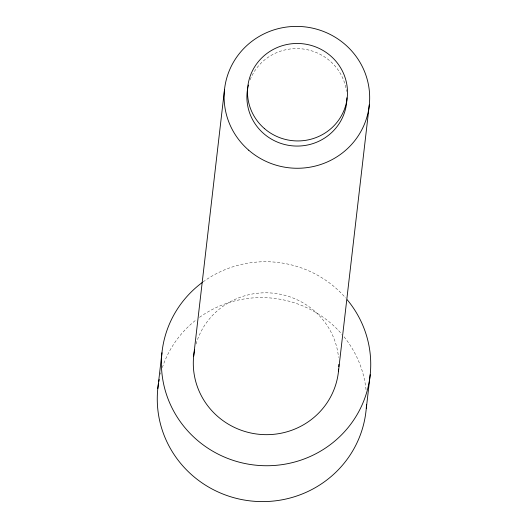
<?xml version="1.0" encoding="UTF-8"?>
<svg xmlns="http://www.w3.org/2000/svg" width="528" height="528" viewBox="0 0 528 528"><rect width="100%" height="100%" fill="white"/><g stroke="black" fill="none" stroke-linecap="round" stroke-linejoin="round"><path stroke-width="0.4" stroke-dasharray="2.64 1.98" d="M160.393 374.233A104.696 101.97 6.6 0 1 160.789 372.742M162.353 367.58A104.696 101.97 6.6 0 1 195.815 320.126M199.558 317.308A104.696 101.97 6.6 0 1 342.058 334.448M344.058 336.844A104.696 101.97 6.6 0 1 366.122 390.568M203.075 281.906A104.696 101.97 6.6 0 1 345.701 297.997M196.06 343.972A72.805 70.91 6.6 0 1 272.679 293.132A72.805 70.91 6.6 0 1 338.527 357.456M250.16 79.728A50.021 48.721 6.6 0 1 302.788 48.965A50.021 48.721 6.6 0 1 346.5 91.436"/><path stroke-width="0.79" d="M157.806 388.621L161.951 352.763M193.67 356.103L224.499 89.701M338.474 371.362L369.303 104.96M370.194 374.708L366.049 410.566A104.696 101.97 6.6 0 1 248.549 500.689A104.696 101.97 6.6 0 1 158.512 383.282M158.77 381.757A104.696 101.97 6.6 0 1 159.192 379.487M366.498 404.422A104.696 101.97 6.6 0 1 366.26 408.269M347.219 299.779A104.696 101.97 6.6 0 1 331.36 443.843A104.696 101.97 6.6 0 1 183.619 426.076A104.696 101.97 6.6 0 1 202.448 282.368M338.679 369.052A72.805 70.91 6.6 0 1 256.707 434.023A72.805 70.91 6.6 0 1 194.594 349.985M338.851 364.412A72.805 70.91 6.6 0 1 338.804 366.736M346.903 97.799A50.021 48.721 6.6 0 1 291.819 145.787A50.021 48.721 6.6 0 1 247.889 87.364M248.061 86.585A50.021 48.721 6.6 0 1 248.437 85.034M248.714 150.209A72.805 70.91 6.6 0 0 368.227 111.837A72.805 70.91 6.6 0 0 273.748 29.944A72.805 70.91 6.6 0 0 248.714 150.209M264.389 128.542A50.021 48.721 6.6 0 0 346.5 102.175A50.021 48.721 6.6 0 0 281.589 45.91A50.021 48.721 6.6 0 0 264.389 128.542"/></g></svg>
